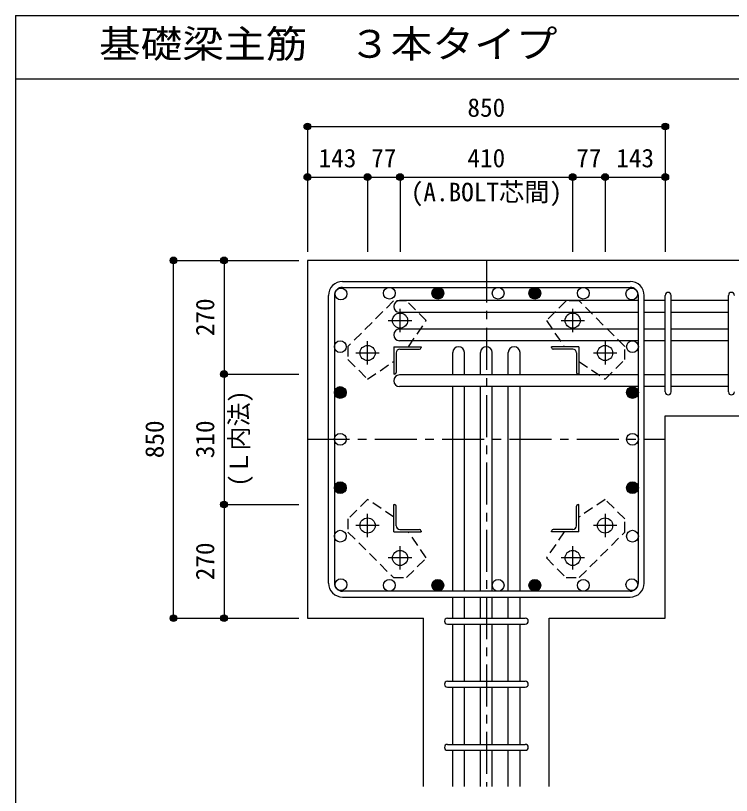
# Model space of a CAD drawing. Units: millimetres at full size, sheet at 1:20. Extents: x -3982 to 3969, y -2797 to 2801.
# Drawn here: x -3982 to -2282, y 948 to 2801 of the extents above; entities that cross this region are included whole.
import ezdxf
from ezdxf.enums import TextEntityAlignment as Align

# ---------------------------------------------------------------- set-up
doc = ezdxf.new("R2010")
doc.units = ezdxf.units.MM
doc.header["$LTSCALE"] = 20
doc.header["$PDMODE"] = 32
doc.header["$PDSIZE"] = 10
doc.linetypes.add('CHAIN1', pattern=[8, 5, -1, 1, -1])
doc.linetypes.add('DASHED1', pattern=[1.8, 1.2, -0.6])
for name, color, linetype in [('6-1_躯体線', 2, 'Continuous'), ('6-2_A.Bolt_', 4, 'Continuous'), ('6-3_柱型主筋', 4, 'Continuous'), ('6-4_フープ', 7, 'Continuous'), ('6-5_梁主筋', 7, 'Continuous'), ('6-6_S.T.P.', 7, 'Continuous'), ('6-7_文字', 7, 'Continuous'), ('6-9_プレート', 4, 'DASHED1'), ('6-D_寸法', 4, 'Continuous'), ('F-0_枠', 6, 'Continuous')]:
    doc.layers.add(name, color=color, linetype=linetype)
doc.styles.add('ＭＳ ゴシック', font='')
doc.styles.get('ＭＳ ゴシック').set_extended_font_data('MS Gothic')

msp = doc.modelspace()

# ---------------------------------------------------------------- linework, layer by layer
at = {"layer": '6-1_躯体線'}
for p, q in [((-3288.87, 2219.12), (-3288.87, 1369.12)), ((-2038.87, 2219.12), (-3288.87, 2219.12)), ((-2438.87, 1849.62), (-2038.87, 1849.62)), ((-2438.87, 1369.12), (-2438.87, 1849.62)), ((-3288.87, 1369.12), (-3013.37, 1369.12)), ((-3013.37, 969.12), (-3013.37, 1369.12)), ((-2714.37, 969.12), (-2714.37, 1369.12)), ((-2714.37, 1369.12), (-2438.87, 1369.12))]:
    msp.add_line(p, q, dxfattribs=at)
at = {"layer": '6-2_A.Bolt_', "linetype": 'CHAIN1'}
for p, q in [((-3068.87, 2048.42), (-3068.87, 2103.92)), ((-2658.87, 2103.92), (-2658.87, 2048.42)), ((-3096.67, 2076.12), (-3041.17, 2076.12)), ((-2686.57, 2076.12), (-2631.07, 2076.12)), ((-3145.87, 1971.42), (-3145.87, 2026.92)), ((-2581.87, 2026.92), (-2581.87, 1971.42)), ((-3173.67, 1999.12), (-3118.17, 1999.12)), ((-2609.57, 1999.12), (-2554.07, 1999.12)), ((-3145.87, 1561.32), (-3145.87, 1616.82)), ((-2581.87, 1616.83), (-2581.87, 1561.33)), ((-3118.17, 1589.12), (-3173.67, 1589.12)), ((-2554.07, 1589.13), (-2609.57, 1589.13)), ((-3068.87, 1484.32), (-3068.87, 1539.82)), ((-2658.87, 1539.83), (-2658.87, 1484.32)), ((-3041.17, 1512.12), (-3096.67, 1512.12)), ((-2631.07, 1512.13), (-2686.57, 1512.13))]:
    msp.add_line(p, q, dxfattribs=at)
at = {"layer": '6-2_A.Bolt_'}
for p, q in [((-3083.87, 2014.12), (-3018.87, 2014.12)), ((-3083.87, 2014.12), (-3083.87, 1949.12)), ((-3069.37, 2008.12), (-3022.87, 2008.12)), ((-3018.87, 2014.12), (-3018.87, 2012.12)), ((-2643.87, 2014.12), (-2708.87, 2014.12)), ((-2708.87, 2012.12), (-2708.87, 2014.12)), ((-2658.37, 2008.12), (-2704.87, 2008.12)), ((-2643.87, 2014.12), (-2643.87, 1949.12)), ((-3077.87, 1999.62), (-3077.87, 1953.12)), ((-2649.87, 1999.62), (-2649.87, 1953.12)), ((-3081.87, 1949.12), (-3083.87, 1949.12)), ((-2643.87, 1949.12), (-2645.87, 1949.12)), ((-3083.87, 1639.12), (-3081.87, 1639.12)), ((-3083.87, 1574.12), (-3083.87, 1639.12)), ((-3077.87, 1588.62), (-3077.87, 1635.12)), ((-2649.87, 1588.62), (-2649.87, 1635.12)), ((-2645.87, 1639.12), (-2643.87, 1639.12)), ((-2643.87, 1574.12), (-2643.87, 1639.12)), ((-3069.37, 1580.12), (-3022.87, 1580.12)), ((-3018.87, 1576.12), (-3018.87, 1574.12)), ((-2708.87, 1574.12), (-2708.87, 1576.12)), ((-2658.37, 1580.12), (-2704.87, 1580.12)), ((-3083.87, 1574.12), (-3018.87, 1574.12)), ((-2643.87, 1574.12), (-2708.87, 1574.12))]:
    msp.add_line(p, q, dxfattribs=at)
at = {"layer": '6-2_A.Bolt_', "color": 3}
for centre in [(-3068.87, 2076.12), (-2658.87, 2076.12), (-3145.87, 1999.12), (-2581.87, 1999.12), (-3145.87, 1589.12), (-2581.87, 1589.13), (-3068.87, 1512.12), (-2658.87, 1512.13)]:
    msp.add_circle(centre, 18, dxfattribs=at)
at = {"layer": '6-2_A.Bolt_'}
for centre, radius, start, end in [((-3069.37, 1999.62), 8.5, 90, 180), ((-3022.87, 2012.12), 4, 270, 0), ((-2704.87, 2012.12), 4, 180, 270), ((-2658.37, 1999.62), 8.5, 0, 90), ((-3081.87, 1953.12), 4, 270, 0), ((-2645.87, 1953.12), 4, 180, 270), ((-3081.87, 1635.12), 4, 0, 90), ((-2645.87, 1635.12), 4, 90, 180), ((-3069.37, 1588.62), 8.5, 180, 270), ((-3022.87, 1576.12), 4, 0, 90), ((-2704.87, 1576.12), 4, 90, 180), ((-2658.37, 1588.62), 8.5, 270, 0)]:
    msp.add_arc(centre, radius, start, end, dxfattribs=at)
at = {"layer": '6-3_柱型主筋', "color": 3}
for centre in [(-3209.26, 2139.51), (-3094.13, 2141.12), (-2979, 2141.12), (-2835.87, 2141.12), (-2748.74, 2141.12), (-2633.61, 2141.12), (-2518.48, 2139.51), (-3210.87, 2014.12), (-2516.87, 2014.12), (-3210.87, 1905.12), (-2516.87, 1905.12), (-3210.87, 1794.12), (-2516.87, 1794.12), (-3210.87, 1678.99), (-2516.87, 1678.99), (-3210.87, 1563.86), (-2516.87, 1563.86), (-3209.26, 1448.74), (-3094.13, 1447.12), (-2979, 1447.12), (-2835.87, 1447.12), (-2748.74, 1447.12), (-2633.61, 1447.12), (-2518.48, 1448.74)]:
    msp.add_circle(centre, 14, dxfattribs=at)
at = {"layer": '6-3_柱型主筋'}
for centre, radius in [((-2979, 2141.12), 14), ((-2979, 2141.12), 12.6), ((-2979, 2141.12), 11.2), ((-2979, 2141.12), 9.8), ((-2979, 2141.12), 8.4), ((-2748.74, 2141.12), 14), ((-2748.74, 2141.12), 12.6), ((-2748.74, 2141.12), 11.2), ((-2748.74, 2141.12), 9.8), ((-2748.74, 2141.12), 8.4), ((-2979, 2141.12), 7), ((-2979, 2141.12), 5.6), ((-2979, 2141.12), 4.2), ((-2979, 2141.12), 2.8), ((-2979, 2141.12), 1.4), ((-2748.74, 2141.12), 7), ((-2748.74, 2141.12), 5.6), ((-2748.74, 2141.12), 4.2), ((-2748.74, 2141.12), 2.8), ((-2748.74, 2141.12), 1.4), ((-3210.87, 1905.12), 14), ((-3210.87, 1905.12), 12.6), ((-3210.87, 1905.12), 11.2), ((-3210.87, 1905.12), 9.8), ((-3210.87, 1905.12), 8.4), ((-3210.87, 1905.12), 7), ((-3210.87, 1905.12), 5.6), ((-3210.87, 1905.12), 4.2), ((-2516.87, 1905.12), 14), ((-2516.87, 1905.12), 12.6), ((-2516.87, 1905.12), 11.2), ((-2516.87, 1905.12), 9.8), ((-2516.87, 1905.12), 8.4), ((-2516.87, 1905.12), 7), ((-2516.87, 1905.12), 5.6), ((-2516.87, 1905.12), 4.2), ((-3210.87, 1905.12), 2.8), ((-3210.87, 1905.12), 1.4), ((-2516.87, 1905.12), 2.8), ((-2516.87, 1905.12), 1.4), ((-3210.87, 1678.99), 14), ((-3210.87, 1678.99), 12.6), ((-3210.87, 1678.99), 11.2), ((-3210.87, 1678.99), 9.8), ((-3210.87, 1678.99), 8.4), ((-2516.87, 1678.99), 14), ((-2516.87, 1678.99), 12.6), ((-2516.87, 1678.99), 11.2), ((-2516.87, 1678.99), 9.8), ((-2516.87, 1678.99), 8.4), ((-3210.87, 1678.99), 7), ((-3210.87, 1678.99), 5.6), ((-3210.87, 1678.99), 4.2), ((-3210.87, 1678.99), 2.8), ((-3210.87, 1678.99), 1.4), ((-2516.87, 1678.99), 7), ((-2516.87, 1678.99), 5.6), ((-2516.87, 1678.99), 4.2), ((-2516.87, 1678.99), 2.8), ((-2516.87, 1678.99), 1.4), ((-2979, 1447.12), 14), ((-2979, 1447.12), 12.6), ((-2979, 1447.12), 11.2), ((-2979, 1447.12), 9.8), ((-2979, 1447.12), 8.4), ((-2979, 1447.12), 7), ((-2979, 1447.12), 5.6), ((-2979, 1447.12), 4.2), ((-2979, 1447.12), 2.8), ((-2979, 1447.12), 1.4), ((-2748.74, 1447.12), 14), ((-2748.74, 1447.12), 12.6), ((-2748.74, 1447.12), 11.2), ((-2748.74, 1447.12), 9.8), ((-2748.74, 1447.12), 8.4), ((-2748.74, 1447.12), 7), ((-2748.74, 1447.12), 5.6), ((-2748.74, 1447.12), 4.2), ((-2748.74, 1447.12), 2.8), ((-2748.74, 1447.12), 1.4)]:
    msp.add_circle(centre, radius, dxfattribs=at)
at = {"layer": '6-4_フープ'}
for p, q in [((-3205.37, 2169.12), (-2522.37, 2169.12)), ((-3205.37, 2155.12), (-2522.37, 2155.12)), ((-3238.87, 1452.62), (-3238.87, 2135.62)), ((-3224.87, 2135.62), (-3224.87, 1452.62)), ((-2502.87, 1452.62), (-2502.87, 2135.62)), ((-2488.87, 1452.62), (-2488.87, 2135.62)), ((-2522.37, 1433.12), (-3205.37, 1433.12)), ((-3205.37, 1419.12), (-2522.37, 1419.12))]:
    msp.add_line(p, q, dxfattribs=at)
for centre, radius, start, end in [((-3205.37, 2135.62), 33.5, 90, 180), ((-2522.37, 2135.62), 33.5, 0, 90), ((-3205.37, 2135.62), 19.5, 90, 180), ((-2522.37, 2135.62), 19.5, 0, 90), ((-3205.37, 1452.62), 33.5, 180, 270), ((-3205.37, 1452.62), 19.5, 180, 270), ((-2522.37, 1452.62), 33.5, 270, 0), ((-2522.37, 1452.62), 19.5, 270, 0)]:
    msp.add_arc(centre, radius, start, end, dxfattribs=at)
at = {"layer": '6-5_梁主筋'}
for p, q in [((-2502.87, 2123.51), (-3069.87, 2123.51)), ((-2438.87, 2123.51), (-2488.87, 2123.51)), ((-2288.87, 2123.51), (-2424.87, 2123.51)), ((-2502.87, 2095.51), (-3069.87, 2095.51)), ((-2438.87, 2095.51), (-2488.87, 2095.51)), ((-2288.87, 2095.51), (-2424.87, 2095.51)), ((-2502.87, 2056.12), (-3069.87, 2056.12)), ((-2438.87, 2056.12), (-2488.87, 2056.12)), ((-2288.87, 2056.12), (-2424.87, 2056.12)), ((-2502.87, 2028.12), (-3069.87, 2028.12)), ((-2438.87, 2028.12), (-2488.87, 2028.12)), ((-2288.87, 2028.12), (-2424.87, 2028.12)), ((-2943.87, 1947.12), (-2943.87, 2000.12)), ((-2915.87, 1947.12), (-2915.87, 2000.12)), ((-2877.87, 1947.12), (-2877.87, 2000.12)), ((-2849.87, 1947.12), (-2849.87, 2000.12)), ((-2811.87, 1947.12), (-2811.87, 2000.12)), ((-2783.87, 1947.12), (-2783.87, 2000.12)), ((-2502.87, 1947.12), (-3069.87, 1947.12)), ((-2438.87, 1947.12), (-2488.87, 1947.12)), ((-2288.87, 1947.12), (-2424.87, 1947.12)), ((-2502.87, 1919.12), (-3069.87, 1919.12)), ((-2943.87, 1433.12), (-2943.87, 1919.12)), ((-2915.87, 1433.12), (-2915.87, 1919.12)), ((-2877.87, 1433.12), (-2877.87, 1919.12)), ((-2849.87, 1433.12), (-2849.87, 1919.12)), ((-2811.87, 1433.12), (-2811.87, 1919.12)), ((-2783.87, 1433.12), (-2783.87, 1919.12)), ((-2438.87, 1919.12), (-2488.87, 1919.12)), ((-2288.87, 1919.12), (-2424.87, 1919.12)), ((-2943.87, 1369.12), (-2943.87, 1419.12)), ((-2915.87, 1369.12), (-2915.87, 1419.12)), ((-2877.87, 1369.12), (-2877.87, 1419.12)), ((-2849.87, 1369.12), (-2849.87, 1419.12)), ((-2811.87, 1369.12), (-2811.87, 1419.12)), ((-2783.87, 1369.12), (-2783.87, 1419.12)), ((-2943.87, 1219.12), (-2943.87, 1355.12)), ((-2915.87, 1219.12), (-2915.87, 1355.12)), ((-2877.87, 1219.12), (-2877.87, 1355.12)), ((-2849.87, 1219.12), (-2849.87, 1355.12)), ((-2811.87, 1219.12), (-2811.87, 1355.12)), ((-2783.87, 1219.12), (-2783.87, 1355.12)), ((-2943.87, 1069.12), (-2943.87, 1205.12)), ((-2915.87, 1069.12), (-2915.87, 1205.12)), ((-2877.87, 1069.12), (-2877.87, 1205.12)), ((-2849.87, 1069.12), (-2849.87, 1205.12)), ((-2811.87, 1069.12), (-2811.87, 1205.12)), ((-2783.87, 1069.12), (-2783.87, 1205.12)), ((-2943.87, 969.12), (-2943.87, 1055.12)), ((-2915.87, 969.12), (-2915.87, 1055.12)), ((-2877.87, 969.12), (-2877.87, 1055.12)), ((-2849.87, 969.12), (-2849.87, 1055.12)), ((-2811.87, 969.12), (-2811.87, 1055.12)), ((-2783.87, 969.12), (-2783.87, 1055.12))]:
    msp.add_line(p, q, dxfattribs=at)
for centre, start, end in [((-3069.87, 2109.51), 90, 270), ((-3069.87, 2042.12), 90, 270), ((-2929.87, 2000.12), 0, 180), ((-2863.87, 2000.12), 0, 180), ((-2797.87, 2000.12), 0, 180), ((-3069.87, 1933.12), 90, 270)]:
    msp.add_arc(centre, 14, start, end, dxfattribs=at)
at = {"layer": '6-6_S.T.P.'}
for p, q in [((-2438.87, 1906.62), (-2438.87, 2136.01)), ((-2424.87, 1906.62), (-2424.87, 2136.01)), ((-2288.87, 1906.62), (-2288.87, 2136.01)), ((-2956.37, 1369.12), (-2771.37, 1369.12)), ((-2956.37, 1355.12), (-2771.37, 1355.12)), ((-2956.37, 1219.12), (-2771.37, 1219.12)), ((-2956.37, 1205.12), (-2771.37, 1205.12)), ((-2956.37, 1069.12), (-2771.37, 1069.12)), ((-2956.37, 1055.12), (-2771.37, 1055.12))]:
    msp.add_line(p, q, dxfattribs=at)
for centre, start, end in [((-2431.87, 2136.01), 0, 180), ((-2431.87, 2136.01), 0, 180), ((-2431.87, 2136.01), 0, 180), ((-2431.87, 2136.01), 0, 180), ((-2281.87, 2136.01), 0, 180), ((-2431.87, 1906.62), 180, 0), ((-2431.87, 1906.62), 180, 0), ((-2431.87, 1906.62), 180, 0), ((-2431.87, 1906.62), 180, 0), ((-2281.87, 1906.62), 180, 0), ((-2956.37, 1362.12), 90, 270), ((-2956.37, 1362.12), 90, 270), ((-2956.37, 1362.12), 90, 270), ((-2956.37, 1362.12), 90, 270), ((-2771.37, 1362.12), 270, 90), ((-2771.37, 1362.12), 270, 90), ((-2771.37, 1362.12), 270, 90), ((-2771.37, 1362.12), 270, 90), ((-2956.37, 1212.12), 90, 270), ((-2771.37, 1212.12), 270, 90), ((-2956.37, 1062.12), 90, 270), ((-2771.37, 1062.12), 270, 90)]:
    msp.add_arc(centre, 7, start, end, dxfattribs=at)
at = {"layer": '6-9_プレート'}
for points in [[(-3084.37, 2122.82), (-3192.57, 2014.62), (-3192.57, 1983.52), (-3145.87, 1936.82), (-3083.87, 1979.12)], [(-3048.77, 2014.12), (-3006.57, 2076.12), (-3053.27, 2122.82), (-3084.37, 2122.82)], [(-2535.17, 2014.62), (-2643.37, 2122.83), (-2674.47, 2122.83), (-2721.17, 2076.12), (-2678.87, 2014.12)], [(-2643.87, 1979.02), (-2581.87, 1936.82), (-2535.17, 1983.52), (-2535.17, 2014.62)], [(-3083.87, 1609.22), (-3145.87, 1651.42), (-3192.57, 1604.72), (-3192.57, 1573.62)], [(-2643.37, 1465.43), (-2535.17, 1573.63), (-2535.17, 1604.72), (-2581.87, 1651.42), (-2643.87, 1609.13)], [(-3192.57, 1573.62), (-3084.37, 1465.42), (-3053.27, 1465.42), (-3006.57, 1512.12), (-3048.87, 1574.12)], [(-2678.97, 1574.12), (-2721.17, 1512.13), (-2674.47, 1465.43), (-2643.37, 1465.43)]]:
    msp.add_lwpolyline(points, dxfattribs=at)
at = {"layer": '6-D_寸法'}
for p, q in [((-3288.87, 2537.15), (-3288.87, 2417.15)), ((-3288.87, 2537.15), (-3288.87, 2417.15)), ((-3288.87, 2537.15), (-2438.87, 2537.15)), ((-2438.87, 2537.15), (-2438.87, 2417.15)), ((-3288.87, 2417.15), (-3288.87, 2239.12)), ((-3288.87, 2417.15), (-3288.87, 2239.12)), ((-3288.87, 2417.15), (-3145.87, 2417.15)), ((-3288.87, 2417.15), (-3288.87, 2239.12)), ((-3145.87, 2417.15), (-3145.87, 2239.12)), ((-3145.87, 2417.15), (-3068.87, 2417.15)), ((-3068.87, 2417.15), (-3068.87, 2239.12)), ((-3068.87, 2417.15), (-2658.87, 2417.15)), ((-2658.87, 2417.15), (-2658.87, 2239.12)), ((-2658.87, 2417.15), (-2581.87, 2417.15)), ((-2581.87, 2417.15), (-2581.87, 2239.12)), ((-2438.87, 2417.15), (-2438.87, 2239.12)), ((-2438.87, 2417.15), (-2438.87, 2239.12)), ((-3606.89, 2219.12), (-3486.89, 2219.12)), ((-3606.89, 1369.12), (-3606.89, 2219.12)), ((-3486.89, 2219.12), (-3308.87, 2219.12)), ((-3486.89, 2219.12), (-3308.87, 2219.12)), ((-3486.89, 2219.12), (-3308.87, 2219.12)), ((-3486.89, 2219.12), (-3308.87, 2219.12)), ((-3486.89, 2219.12), (-3308.87, 2219.12)), ((-3486.89, 2219.12), (-3308.87, 2219.12)), ((-3486.89, 2219.12), (-3308.87, 2219.12)), ((-3486.89, 2219.12), (-3308.87, 2219.12)), ((-3486.89, 2219.12), (-3308.87, 2219.12)), ((-3486.89, 2219.12), (-3308.87, 2219.12)), ((-3486.89, 2219.12), (-3486.89, 1949.12)), ((-3486.89, 2219.12), (-3308.87, 2219.12)), ((-3486.89, 1949.12), (-3308.87, 1949.12)), ((-3486.89, 1949.12), (-3486.89, 1639.12)), ((-3486.89, 1639.12), (-3308.87, 1639.12)), ((-3606.89, 1369.12), (-3486.89, 1369.12)), ((-3486.89, 1369.12), (-3308.87, 1369.12)), ((-3486.89, 1369.12), (-3308.87, 1369.12)), ((-3486.89, 1369.12), (-3308.87, 1369.12)), ((-3486.89, 1369.12), (-3308.87, 1369.12)), ((-3486.89, 1369.12), (-3308.87, 1369.12)), ((-3486.89, 1369.12), (-3308.87, 1369.12)), ((-3486.89, 1369.12), (-3308.87, 1369.12)), ((-3486.89, 1369.12), (-3308.87, 1369.12)), ((-3486.89, 1369.12), (-3308.87, 1369.12))]:
    msp.add_line(p, q, dxfattribs=at)
at = {"layer": '6-D_寸法', "linetype": 'CHAIN1'}
for p, q in [((-2863.87, 2219.12), (-2863.87, 969.12)), ((-3288.87, 1794.12), (-2438.87, 1794.12))]:
    msp.add_line(p, q, dxfattribs=at)
at = {"layer": '6-D_寸法'}
for points in [[(-2581.87, 2417.15), (-2438.87, 2417.15), (-2438.87, 2239.12)], [(-3486.89, 1639.12), (-3486.89, 1369.12), (-3308.87, 1369.12)], [(-3606.89, 1369.12), (-3486.89, 1369.12), (-3308.87, 1369.12)], [(-3606.89, 1369.12), (-3486.89, 1369.12), (-3308.87, 1369.12)]]:
    msp.add_lwpolyline(points, dxfattribs=at)
for centre, radius in [((-3288.87, 2537.15), 8), ((-3288.87, 2537.15), 7.2), ((-3288.87, 2537.15), 6.4), ((-3288.87, 2537.15), 5.6), ((-3288.87, 2537.15), 4.8), ((-3288.87, 2537.15), 4), ((-3288.87, 2537.15), 3.2), ((-3288.87, 2537.15), 2.4), ((-3288.87, 2537.15), 1.6), ((-2438.87, 2537.15), 8), ((-2438.87, 2537.15), 7.2), ((-2438.87, 2537.15), 6.4), ((-2438.87, 2537.15), 5.6), ((-2438.87, 2537.15), 4.8), ((-2438.87, 2537.15), 4), ((-2438.87, 2537.15), 3.2), ((-2438.87, 2537.15), 2.4), ((-2438.87, 2537.15), 1.6), ((-3288.87, 2537.15), 0.8), ((-2438.87, 2537.15), 0.8), ((-3288.87, 2417.15), 8), ((-3288.87, 2417.15), 7.2), ((-3288.87, 2417.15), 6.4), ((-3288.87, 2417.15), 5.6), ((-3288.87, 2417.15), 4.8), ((-3288.87, 2417.15), 4), ((-3288.87, 2417.15), 3.2), ((-3288.87, 2417.15), 2.4), ((-3288.87, 2417.15), 1.6), ((-3288.87, 2417.15), 0.8), ((-3145.87, 2417.15), 8), ((-3145.87, 2417.15), 7.2), ((-3145.87, 2417.15), 6.4), ((-3145.87, 2417.15), 5.6), ((-3145.87, 2417.15), 4.8), ((-3145.87, 2417.15), 4), ((-3145.87, 2417.15), 3.2), ((-3145.87, 2417.15), 2.4), ((-3145.87, 2417.15), 1.6), ((-3145.87, 2417.15), 0.8), ((-3068.87, 2417.15), 8), ((-3068.87, 2417.15), 7.2), ((-3068.87, 2417.15), 6.4), ((-3068.87, 2417.15), 5.6), ((-3068.87, 2417.15), 4.8), ((-3068.87, 2417.15), 4), ((-3068.87, 2417.15), 3.2), ((-3068.87, 2417.15), 2.4), ((-3068.87, 2417.15), 1.6), ((-3068.87, 2417.15), 0.8), ((-2658.87, 2417.15), 8), ((-2658.87, 2417.15), 7.2), ((-2658.87, 2417.15), 6.4), ((-2658.87, 2417.15), 5.6), ((-2658.87, 2417.15), 4.8), ((-2658.87, 2417.15), 4), ((-2658.87, 2417.15), 3.2), ((-2658.87, 2417.15), 2.4), ((-2658.87, 2417.15), 1.6), ((-2658.87, 2417.15), 0.8), ((-2581.87, 2417.15), 8), ((-2581.87, 2417.15), 7.2), ((-2581.87, 2417.15), 6.4), ((-2581.87, 2417.15), 5.6), ((-2581.87, 2417.15), 4.8), ((-2581.87, 2417.15), 4), ((-2581.87, 2417.15), 3.2), ((-2581.87, 2417.15), 2.4), ((-2581.87, 2417.15), 1.6), ((-2581.87, 2417.15), 0.8), ((-2438.87, 2417.15), 8), ((-2438.87, 2417.15), 7.2), ((-2438.87, 2417.15), 6.4), ((-2438.87, 2417.15), 5.6), ((-2438.87, 2417.15), 4.8), ((-2438.87, 2417.15), 4), ((-2438.87, 2417.15), 3.2), ((-2438.87, 2417.15), 2.4), ((-2438.87, 2417.15), 1.6), ((-2438.87, 2417.15), 0.8), ((-3606.89, 2219.12), 8), ((-3606.89, 2219.12), 7.2), ((-3606.89, 2219.12), 6.4), ((-3606.89, 2219.12), 5.6), ((-3606.89, 2219.12), 4.8), ((-3486.89, 2219.12), 8), ((-3486.89, 2219.12), 7.2), ((-3486.89, 2219.12), 6.4), ((-3486.89, 2219.12), 5.6), ((-3486.89, 2219.12), 4.8), ((-3606.89, 2219.12), 4), ((-3606.89, 2219.12), 3.2), ((-3606.89, 2219.12), 2.4), ((-3606.89, 2219.12), 1.6), ((-3606.89, 2219.12), 0.8), ((-3486.89, 2219.12), 4), ((-3486.89, 2219.12), 3.2), ((-3486.89, 2219.12), 2.4), ((-3486.89, 2219.12), 1.6), ((-3486.89, 2219.12), 0.8), ((-3486.89, 1949.12), 8), ((-3486.89, 1949.12), 7.2), ((-3486.89, 1949.12), 6.4), ((-3486.89, 1949.12), 5.6), ((-3486.89, 1949.12), 4.8), ((-3486.89, 1949.12), 4), ((-3486.89, 1949.12), 3.2), ((-3486.89, 1949.12), 2.4), ((-3486.89, 1949.12), 1.6), ((-3486.89, 1949.12), 0.8), ((-3486.89, 1639.12), 8), ((-3486.89, 1639.12), 7.2), ((-3486.89, 1639.12), 6.4), ((-3486.89, 1639.12), 5.6), ((-3486.89, 1639.12), 4.8), ((-3486.89, 1639.12), 4), ((-3486.89, 1639.12), 3.2), ((-3486.89, 1639.12), 2.4), ((-3486.89, 1639.12), 1.6), ((-3486.89, 1639.12), 0.8), ((-3606.89, 1369.12), 8), ((-3606.89, 1369.12), 7.2), ((-3606.89, 1369.12), 6.4), ((-3606.89, 1369.12), 5.6), ((-3606.89, 1369.12), 4.8), ((-3606.89, 1369.12), 4), ((-3606.89, 1369.12), 3.2), ((-3606.89, 1369.12), 2.4), ((-3486.89, 1369.12), 8), ((-3486.89, 1369.12), 7.2), ((-3486.89, 1369.12), 6.4), ((-3486.89, 1369.12), 5.6), ((-3486.89, 1369.12), 4.8), ((-3486.89, 1369.12), 4), ((-3486.89, 1369.12), 3.2), ((-3486.89, 1369.12), 2.4), ((-3606.89, 1369.12), 1.6), ((-3606.89, 1369.12), 0.8), ((-3486.89, 1369.12), 1.6), ((-3486.89, 1369.12), 0.8)]:
    msp.add_circle(centre, radius, dxfattribs=at)
at = {"layer": '6-D_寸法', "color": 7}
for p in [(-3288.87, 2537.15), (-2438.87, 2537.15), (-3288.87, 2417.15), (-3145.87, 2417.15), (-3068.87, 2417.15), (-2658.87, 2417.15), (-2581.87, 2417.15), (-2438.87, 2417.15), (-3606.89, 2219.12), (-3486.89, 2219.12), (-3486.89, 1949.12), (-3486.89, 1639.12), (-3606.89, 1369.12), (-3486.89, 1369.12)]:
    msp.add_point(p, dxfattribs=at)
at = {"layer": 'F-0_枠'}
for q in [(3969.4, 2800.77), (-3981.92, -2796.83)]:
    msp.add_line((-3981.92, 2800.77), q, dxfattribs=at)
at = {"layer": 'F-0_枠', "color": 2}
msp.add_line((-3981.92, 2650.77), (2482.4, 2650.77), dxfattribs=at)

# ---------------------------------------------------------------- texts
at = {"layer": '6-7_文字', "color": 2, "style": 'ＭＳ ゴシック', "width": 1.1}
msp.add_text('\u3000\u3000基礎梁主筋\u3000３本タイプ', height=65.98, dxfattribs=at).set_placement((-3981.92, 2680.77), align=Align.BOTTOM_LEFT)
at = {"layer": '6-7_文字', "color": 4, "style": 'ＭＳ ゴシック'}
msp.add_text('(A.BOLT芯間)', height=43.99, dxfattribs=at).set_placement((-3043.34, 2346.37), align=Align.BOTTOM_LEFT)
at = {"layer": '6-D_寸法', "style": 'ＭＳ ゴシック'}
for s, p in [('850', (-2908.87, 2547.15)), ('143', (-3262.37, 2427.15)), ('77', (-3137.37, 2427.15)), ('410', (-2908.87, 2427.15)), ('77', (-2650.37, 2427.15)), ('143', (-2555.37, 2427.15))]:
    msp.add_text(s, height=43.99, dxfattribs=at).set_placement(p, align=Align.BOTTOM_LEFT)
for s, p in [('270', (-3496.89, 2039.12)), ('850', (-3616.89, 1749.12)), ('310', (-3496.89, 1749.12)), ('270', (-3496.89, 1459.12))]:
    msp.add_text(s, height=43.99, rotation=90, dxfattribs=at).set_placement(p, align=Align.BOTTOM_LEFT)
at = {"layer": '6-D_寸法', "style": 'ＭＳ ゴシック', "width": 0.95}
msp.add_text('(Ｌ内法)', height=43.99, rotation=90, dxfattribs=at).set_placement((-3416.41, 1682.02), align=Align.BOTTOM_LEFT)

doc.saveas('drawing.dxf')
